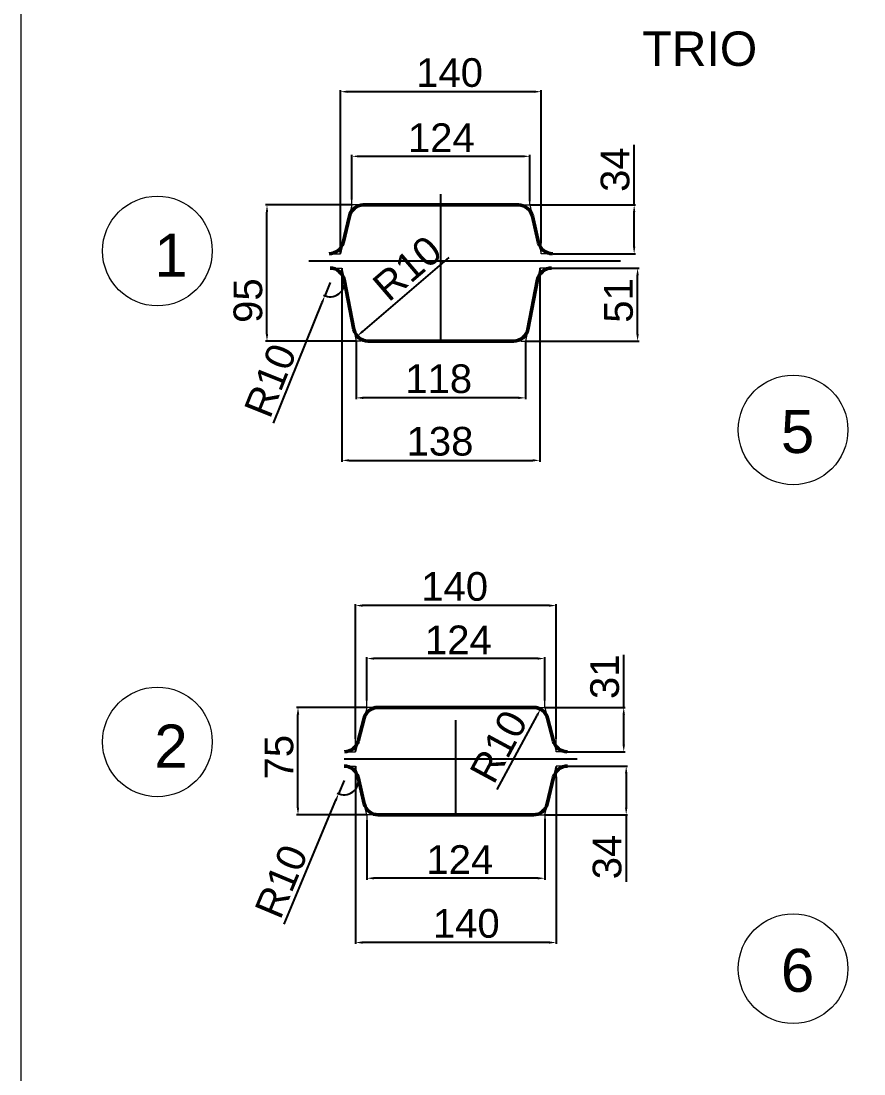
# Model space of a CAD drawing. Header units: millimetres. Extents: x 1526 to 31626, y -4643 to 9189.
# Drawn here: x 28374 to 28962, y 1695 to 2430 of the extents above; entities that cross this region are included whole.
import ezdxf

# ---------------------------------------------------------------- set-up
doc = ezdxf.new("R2010")
doc.units = ezdxf.units.MM
for name, color, linetype, lineweight in [('контурная', 7, 'Continuous', 50), ('тонкая', 7, 'Continuous', 20), ('图层4', 250, 'Continuous', 13)]:
    doc.layers.add(name, color=color, linetype=linetype, lineweight=lineweight)
doc.layers.add('осевая', color=4, linetype='Continuous')
doc.styles.get("Standard").update_dxf_attribs({"font": 'arial.ttf'})
doc.dimstyles.new('ISO-25', dxfattribs={"dimtxt": 2.5, "dimasz": 2.5, "dimexe": 1.25, "dimexo": 0.625, "dimtad": 1, "dimtxsty": 'Standard', "dimcen": 2.5, "dimadec": 0, "dimazin": 0, "dimtfac": 1, "dimtmove": 0, "dimatfit": 3, "dimfxl": 1, "dimarcsym": 0})
doc.dimstyles.new('ISO-25$0', dxfattribs={"dimscale": 2, "dimtxt": 4, "dimasz": 3, "dimexe": 0.5, "dimexo": 0, "dimgap": 1, "dimtad": 1, "dimtxsty": 'Standard', "dimcen": 3, "dimclrd": 150, "dimclre": 150, "dimadec": 0, "dimazin": 0, "dimtfac": 1, "dimtmove": 0, "dimatfit": 3, "dimfxl": 1, "dimlwd": -1, "dimarcsym": 0})
doc.dimstyles.new('ISO-25$4', dxfattribs={"dimscale": 3, "dimtxt": 4, "dimasz": 1, "dimexe": 0, "dimexo": 1, "dimtad": 1, "dimtih": 1, "dimtoh": 1, "dimtxsty": 'Standard', "dimcen": 2, "dimclrd": 5, "dimclre": 5, "dimclrt": 3, "dimadec": 0, "dimazin": 0, "dimtfac": 1, "dimtmove": 0, "dimatfit": 3, "dimfxl": 1, "dimarcsym": 0})

# ---------------------------------------------------------------- blocks, each defined once
blk = doc.blocks.new('*D1201')
at = {"layer": 'Defpoints', "color": 0, "transparency": 16777216}
for p in [(28744.46, 2257.47), (28804.48, 2257.47), (28726.26, 2206.47)]:
    blk.add_point(p, dxfattribs=at)
at = {"layer": '图层4', "color": 0, "lineweight": -2, "transparency": 16777216}
for p, q in [((28744.46, 2257.47), (28805.48, 2257.47)), ((28804.48, 2211.47), (28804.48, 2252.47)), ((28726.26, 2206.47), (28805.48, 2206.47))]:
    blk.add_line(p, q, dxfattribs=at)
at = {"layer": '图层4', "color": 0, "transparency": 16777216}
for points in [[(28803.65, 2252.47), (28805.31, 2252.47), (28804.48, 2257.47)], [(28803.65, 2211.47), (28805.31, 2211.47), (28804.48, 2206.47)]]:
    blk.add_solid(points, dxfattribs=at)
at = {"layer": '图层4', "color": 0, "lineweight": 13, "transparency": 16777216, "insert": (28791.27, 2234.87), "char_height": 20, "attachment_point": 5, "rotation": 90}
blk.add_mtext('51', dxfattribs=at)
blk = doc.blocks.new('*D1061')
at = {"layer": 'Defpoints', "color": 0, "transparency": 16777216}
for p in [(28608.26, 2206.47), (28726.26, 2206.47), (28608.26, 2166.94)]:
    blk.add_point(p, dxfattribs=at)
at = {"layer": '图层4', "color": 0, "lineweight": -2, "transparency": 16777216}
for p, q in [((28608.26, 2206.47), (28608.26, 2165.94)), ((28726.26, 2206.47), (28726.26, 2165.94)), ((28721.26, 2166.94), (28613.26, 2166.94))]:
    blk.add_line(p, q, dxfattribs=at)
at = {"layer": '图层4', "color": 0, "transparency": 16777216}
for points in [[(28613.26, 2167.78), (28613.26, 2166.11), (28608.26, 2166.94)], [(28721.26, 2167.78), (28721.26, 2166.11), (28726.26, 2166.94)]]:
    blk.add_solid(points, dxfattribs=at)
at = {"layer": '图层4', "color": 0, "lineweight": 13, "transparency": 16777216, "insert": (28665.74, 2180.16), "char_height": 20, "attachment_point": 5}
blk.add_mtext('118', dxfattribs=at)
blk = doc.blocks.new('*D1062')
at = {"layer": 'Defpoints', "color": 0, "transparency": 16777216}
for p in [(28605.26, 2335.4), (28605.26, 2305.19), (28729.26, 2304.19)]:
    blk.add_point(p, dxfattribs=at)
at = {"layer": '图层4', "color": 0, "lineweight": -2, "transparency": 16777216}
for p, q in [((28605.26, 2305.19), (28605.26, 2336.4)), ((28724.26, 2335.4), (28610.26, 2335.4)), ((28729.26, 2304.19), (28729.26, 2336.4))]:
    blk.add_line(p, q, dxfattribs=at)
at = {"layer": '图层4', "color": 0, "transparency": 16777216}
for points in [[(28610.26, 2336.24), (28610.26, 2334.57), (28605.26, 2335.4)], [(28724.26, 2336.24), (28724.26, 2334.57), (28729.26, 2335.4)]]:
    blk.add_solid(points, dxfattribs=at)
at = {"layer": '图层4', "color": 0, "lineweight": 13, "transparency": 16777216, "insert": (28667.58, 2348.44), "char_height": 20, "attachment_point": 5}
blk.add_mtext('124', dxfattribs=at)
blk = doc.blocks.new('*D1063')
at = {"layer": 'Defpoints', "color": 0, "transparency": 16777216}
for p in [(28616.46, 2216.47), (28608.87, 2209.96)]:
    blk.add_point(p, dxfattribs=at)
at = {"layer": '图层4', "color": 0, "lineweight": -2, "transparency": 16777216}
blk.add_line((28672.84, 2264.74), (28612.66, 2213.22), dxfattribs=at)
at = {"layer": '图层4', "color": 0, "transparency": 16777216}
blk.add_solid([(28612.12, 2213.85), (28613.21, 2212.58), (28608.87, 2209.96)], dxfattribs=at)
at = {"layer": '图层4', "color": 0, "lineweight": 13, "transparency": 16777216, "insert": (28643.85, 2257.3), "char_height": 20, "attachment_point": 5, "rotation": 40.56872}
blk.add_mtext('R10', dxfattribs=at)
blk = doc.blocks.new('*D1064')
at = {"layer": 'Defpoints', "color": 0, "transparency": 16777216}
for p in [(28590.07, 2247.47), (28586.34, 2238.19)]:
    blk.add_point(p, dxfattribs=at)
at = {"layer": '图层4', "color": 0, "lineweight": -2, "transparency": 16777216}
for p, q in [((28590.07, 2247.47), (28586.34, 2238.19)), ((28550.66, 2149.22), (28584.48, 2233.55))]:
    blk.add_line(p, q, dxfattribs=at)
blk.add_arc((28590.07, 2247.47), 10, 242.41448, 11.30993, dxfattribs=at)
at = {"layer": '图层4', "color": 0, "transparency": 16777216}
blk.add_solid([(28583.71, 2233.86), (28585.26, 2233.24), (28586.34, 2238.19)], dxfattribs=at)
at = {"layer": '图层4', "color": 0, "lineweight": 13, "transparency": 16777216, "insert": (28548.4, 2179.07), "char_height": 20, "attachment_point": 5, "rotation": 68.14406}
blk.add_mtext('R10', dxfattribs=at)
blk = doc.blocks.new('*D1065')
at = {"layer": 'Defpoints', "color": 0, "transparency": 16777216}
for p in [(28729.26, 2301.47), (28802.08, 2301.47), (28745.39, 2267.47)]:
    blk.add_point(p, dxfattribs=at)
at = {"layer": '图层4', "color": 0, "lineweight": -2, "transparency": 16777216}
for p, q in [((28802.08, 2301.47), (28802.08, 2343.41)), ((28729.26, 2301.47), (28803.08, 2301.47)), ((28802.08, 2272.47), (28802.08, 2296.47)), ((28745.39, 2267.47), (28803.08, 2267.47))]:
    blk.add_line(p, q, dxfattribs=at)
at = {"layer": '图层4', "color": 0, "transparency": 16777216}
for points in [[(28801.25, 2296.47), (28802.91, 2296.47), (28802.08, 2301.47)], [(28801.25, 2272.47), (28802.91, 2272.47), (28802.08, 2267.47)]]:
    blk.add_solid(points, dxfattribs=at)
at = {"layer": '图层4', "color": 0, "lineweight": 13, "transparency": 16777216, "insert": (28788.86, 2326.13), "char_height": 20, "attachment_point": 5, "rotation": 90}
blk.add_mtext('34', dxfattribs=at)
blk = doc.blocks.new('*D1066')
at = {"layer": 'Defpoints', "color": 0, "transparency": 16777216}
for p in [(28597.26, 2380.5), (28737.26, 2274.83), (28597.26, 2267.47)]:
    blk.add_point(p, dxfattribs=at)
at = {"layer": '图层4', "color": 0, "lineweight": -2, "transparency": 16777216}
for p, q in [((28597.26, 2267.47), (28597.26, 2381.5)), ((28732.26, 2380.5), (28602.26, 2380.5)), ((28737.26, 2274.83), (28737.26, 2381.5))]:
    blk.add_line(p, q, dxfattribs=at)
at = {"layer": '图层4', "color": 0, "transparency": 16777216}
for points in [[(28602.26, 2381.33), (28602.26, 2379.66), (28597.26, 2380.5)], [(28732.26, 2381.33), (28732.26, 2379.66), (28737.26, 2380.5)]]:
    blk.add_solid(points, dxfattribs=at)
at = {"layer": '图层4', "color": 0, "lineweight": 13, "transparency": 16777216, "insert": (28673.35, 2393.71), "char_height": 20, "attachment_point": 5}
blk.add_mtext('140', dxfattribs=at)
blk = doc.blocks.new('*D1067')
at = {"layer": 'Defpoints', "color": 0, "transparency": 16777216}
for p in [(28546.01, 2301.47), (28605.26, 2301.47), (28608.26, 2206.47)]:
    blk.add_point(p, dxfattribs=at)
at = {"layer": '图层4', "color": 0, "lineweight": -2, "transparency": 16777216}
for p, q in [((28605.26, 2301.47), (28545.01, 2301.47)), ((28546.01, 2211.47), (28546.01, 2296.47)), ((28608.26, 2206.47), (28545.01, 2206.47))]:
    blk.add_line(p, q, dxfattribs=at)
at = {"layer": '图层4', "color": 0, "transparency": 16777216}
for points in [[(28545.18, 2296.47), (28546.84, 2296.47), (28546.01, 2301.47)], [(28545.18, 2211.47), (28546.84, 2211.47), (28546.01, 2206.47)]]:
    blk.add_solid(points, dxfattribs=at)
at = {"layer": '图层4', "color": 0, "lineweight": 13, "transparency": 16777216, "insert": (28532.8, 2234.77), "char_height": 20, "attachment_point": 5, "rotation": 90}
blk.add_mtext('95', dxfattribs=at)
blk = doc.blocks.new('*D1202')
at = {"layer": 'Defpoints', "color": 0, "transparency": 16777216}
for p in [(28598.26, 2257.47), (28736.26, 2257.47), (28736.26, 2123.33)]:
    blk.add_point(p, dxfattribs=at)
at = {"layer": '图层4', "color": 0, "lineweight": -2, "transparency": 16777216}
for p, q in [((28598.26, 2257.47), (28598.26, 2122.33)), ((28736.26, 2257.47), (28736.26, 2122.33)), ((28603.26, 2123.33), (28731.26, 2123.33))]:
    blk.add_line(p, q, dxfattribs=at)
at = {"layer": '图层4', "color": 0, "transparency": 16777216}
for points in [[(28603.26, 2124.17), (28603.26, 2122.5), (28598.26, 2123.33)], [(28731.26, 2124.17), (28731.26, 2122.5), (28736.26, 2123.33)]]:
    blk.add_solid(points, dxfattribs=at)
at = {"layer": '图层4', "color": 0, "lineweight": 13, "transparency": 16777216, "insert": (28666.69, 2136.55), "char_height": 20, "attachment_point": 5}
blk.add_mtext('138', dxfattribs=at)
blk = doc.blocks.new('*D1068')
at = {"layer": 'Defpoints', "color": 0, "transparency": 16777216}
for p in [(28755.85, 1910.08), (28739.72, 1876.08), (28796.54, 1876.08)]:
    blk.add_point(p, dxfattribs=at)
at = {"layer": '图层4', "color": 0, "lineweight": -2, "transparency": 16777216}
for p, q in [((28755.85, 1910.08), (28797.54, 1910.08)), ((28796.54, 1905.08), (28796.54, 1881.08)), ((28739.72, 1876.08), (28797.54, 1876.08)), ((28796.54, 1876.08), (28796.54, 1829.4))]:
    blk.add_line(p, q, dxfattribs=at)
at = {"layer": '图层4', "color": 0, "transparency": 16777216}
for points in [[(28795.7, 1905.08), (28797.37, 1905.08), (28796.54, 1910.08)], [(28795.7, 1881.08), (28797.37, 1881.08), (28796.54, 1876.08)]]:
    blk.add_solid(points, dxfattribs=at)
at = {"layer": '图层4', "color": 0, "lineweight": 13, "transparency": 16777216, "insert": (28783.32, 1846.68), "char_height": 20, "attachment_point": 5, "rotation": 90}
blk.add_mtext('34', dxfattribs=at)
blk = doc.blocks.new('*D1069')
at = {"layer": 'Defpoints', "color": 0, "transparency": 16777216}
for p in [(28739.72, 1951.08), (28755.46, 1920.08), (28794.82, 1920.08)]:
    blk.add_point(p, dxfattribs=at)
at = {"layer": '图层4', "color": 0, "lineweight": -2, "transparency": 16777216}
for p, q in [((28794.82, 1951.08), (28794.82, 1987.8)), ((28739.72, 1951.08), (28795.82, 1951.08)), ((28794.82, 1925.08), (28794.82, 1946.08)), ((28755.46, 1920.08), (28795.82, 1920.08))]:
    blk.add_line(p, q, dxfattribs=at)
at = {"layer": '图层4', "color": 0, "transparency": 16777216}
for points in [[(28793.98, 1946.08), (28795.65, 1946.08), (28794.82, 1951.08)], [(28793.98, 1925.08), (28795.65, 1925.08), (28794.82, 1920.08)]]:
    blk.add_solid(points, dxfattribs=at)
at = {"layer": '图层4', "color": 0, "lineweight": 13, "transparency": 16777216, "insert": (28781.6, 1972.41), "char_height": 20, "attachment_point": 5, "rotation": 90}
blk.add_mtext('31', dxfattribs=at)
blk = doc.blocks.new('*D1070')
at = {"layer": 'Defpoints', "color": 0, "transparency": 16777216}
for p in [(28736.79, 1949.87), (28732.03, 1941.08)]:
    blk.add_point(p, dxfattribs=at)
at = {"layer": '图层4', "color": 0, "lineweight": -2, "transparency": 16777216}
blk.add_line((28706.47, 1893.83), (28734.41, 1945.47), dxfattribs=at)
at = {"layer": '图层4', "color": 0, "transparency": 16777216}
blk.add_solid([(28733.68, 1945.87), (28735.15, 1945.08), (28736.79, 1949.87)], dxfattribs=at)
at = {"layer": '图层4', "color": 0, "lineweight": 13, "transparency": 16777216, "insert": (28707.63, 1923.74), "char_height": 20, "attachment_point": 5, "rotation": 61.58439}
blk.add_mtext('R10', dxfattribs=at)
blk = doc.blocks.new('*D1071')
at = {"layer": 'Defpoints', "color": 0, "transparency": 16777216}
for p in [(28567.63, 1951.08), (28615.72, 1951.08), (28615.72, 1876.08)]:
    blk.add_point(p, dxfattribs=at)
at = {"layer": '图层4', "color": 0, "lineweight": -2, "transparency": 16777216}
for p, q in [((28615.72, 1951.08), (28566.63, 1951.08)), ((28567.63, 1881.08), (28567.63, 1946.08)), ((28615.72, 1876.08), (28566.63, 1876.08))]:
    blk.add_line(p, q, dxfattribs=at)
at = {"layer": '图层4', "color": 0, "transparency": 16777216}
for points in [[(28566.8, 1946.08), (28568.46, 1946.08), (28567.63, 1951.08)], [(28566.8, 1881.08), (28568.46, 1881.08), (28567.63, 1876.08)]]:
    blk.add_solid(points, dxfattribs=at)
at = {"layer": '图层4', "color": 0, "lineweight": 13, "transparency": 16777216, "insert": (28554.46, 1916.32), "char_height": 20, "attachment_point": 5, "rotation": 90}
blk.add_mtext('75', dxfattribs=at)
blk = doc.blocks.new('*D1072')
at = {"layer": 'Defpoints', "color": 0, "transparency": 16777216}
for p in [(28615.72, 1985.1), (28615.72, 1955.85), (28739.72, 1955.85)]:
    blk.add_point(p, dxfattribs=at)
at = {"layer": '图层4', "color": 0, "lineweight": -2, "transparency": 16777216}
for p, q in [((28615.72, 1955.85), (28615.72, 1986.1)), ((28734.72, 1985.1), (28620.72, 1985.1)), ((28739.72, 1955.85), (28739.72, 1986.1))]:
    blk.add_line(p, q, dxfattribs=at)
at = {"layer": '图层4', "color": 0, "transparency": 16777216}
for points in [[(28620.72, 1985.93), (28620.72, 1984.27), (28615.72, 1985.1)], [(28734.72, 1985.93), (28734.72, 1984.27), (28739.72, 1985.1)]]:
    blk.add_solid(points, dxfattribs=at)
at = {"layer": '图层4', "color": 0, "lineweight": 13, "transparency": 16777216, "insert": (28679.5, 1998.14), "char_height": 20, "attachment_point": 5}
blk.add_mtext('124', dxfattribs=at)
blk = doc.blocks.new('*D1203')
at = {"layer": 'Defpoints', "color": 0, "transparency": 16777216}
for p in [(28607.72, 2022.07), (28607.72, 1929.04), (28747.72, 1929.04)]:
    blk.add_point(p, dxfattribs=at)
at = {"layer": '图层4', "color": 0, "lineweight": -2, "transparency": 16777216}
for p, q in [((28607.72, 1929.04), (28607.72, 2023.07)), ((28742.72, 2022.07), (28612.72, 2022.07)), ((28747.72, 1929.04), (28747.72, 2023.07))]:
    blk.add_line(p, q, dxfattribs=at)
at = {"layer": '图层4', "color": 0, "transparency": 16777216}
for points in [[(28612.72, 2022.9), (28612.72, 2021.23), (28607.72, 2022.07)], [(28742.72, 2022.9), (28742.72, 2021.23), (28747.72, 2022.07)]]:
    blk.add_solid(points, dxfattribs=at)
at = {"layer": '图层4', "color": 0, "lineweight": 13, "transparency": 16777216, "insert": (28676.92, 2035.28), "char_height": 20, "attachment_point": 5}
blk.add_mtext('140', dxfattribs=at)
blk = doc.blocks.new('*D1073')
at = {"layer": 'Defpoints', "color": 0, "transparency": 16777216}
for p in [(28739.72, 1873.36), (28615.72, 1872.36), (28615.72, 1831.87)]:
    blk.add_point(p, dxfattribs=at)
at = {"layer": '图层4', "color": 0, "lineweight": -2, "transparency": 16777216}
for p, q in [((28739.72, 1873.36), (28739.72, 1830.87)), ((28615.72, 1872.36), (28615.72, 1830.87)), ((28734.72, 1831.87), (28620.72, 1831.87))]:
    blk.add_line(p, q, dxfattribs=at)
at = {"layer": '图层4', "color": 0, "transparency": 16777216}
for points in [[(28620.72, 1832.7), (28620.72, 1831.03), (28615.72, 1831.87)], [(28734.72, 1832.7), (28734.72, 1831.03), (28739.72, 1831.87)]]:
    blk.add_solid(points, dxfattribs=at)
at = {"layer": '图层4', "color": 0, "lineweight": 13, "transparency": 16777216, "insert": (28680.53, 1844.91), "char_height": 20, "attachment_point": 5}
blk.add_mtext('124', dxfattribs=at)
blk = doc.blocks.new('*D1074')
at = {"layer": 'Defpoints', "color": 0, "transparency": 16777216}
for p in [(28607.72, 1910.08), (28747.72, 1902.71), (28607.72, 1787.03)]:
    blk.add_point(p, dxfattribs=at)
at = {"layer": '图层4', "color": 0, "lineweight": -2, "transparency": 16777216}
for p, q in [((28607.72, 1910.08), (28607.72, 1786.03)), ((28747.72, 1902.71), (28747.72, 1786.03)), ((28742.72, 1787.03), (28612.72, 1787.03))]:
    blk.add_line(p, q, dxfattribs=at)
at = {"layer": '图层4', "color": 0, "transparency": 16777216}
for points in [[(28612.72, 1787.86), (28612.72, 1786.19), (28607.72, 1787.03)], [(28742.72, 1787.86), (28742.72, 1786.19), (28747.72, 1787.03)]]:
    blk.add_solid(points, dxfattribs=at)
at = {"layer": '图层4', "color": 0, "lineweight": 13, "transparency": 16777216, "insert": (28685, 1800.24), "char_height": 20, "attachment_point": 5}
blk.add_mtext('140', dxfattribs=at)
blk = doc.blocks.new('*D1204')
at = {"layer": 'Defpoints', "color": 0, "transparency": 16777216}
for p in [(28599.8, 1900.08), (28595.94, 1890.85)]:
    blk.add_point(p, dxfattribs=at)
at = {"layer": '图层4', "color": 0, "lineweight": -2, "transparency": 16777216}
for p, q in [((28599.8, 1900.08), (28595.94, 1890.85)), ((28557.88, 1799.81), (28594.01, 1886.24))]:
    blk.add_line(p, q, dxfattribs=at)
blk.add_arc((28599.8, 1900.08), 10, 241.58168, 13.24052, dxfattribs=at)
at = {"layer": '图层4', "color": 0, "transparency": 16777216}
blk.add_solid([(28593.24, 1886.56), (28594.78, 1885.92), (28595.94, 1890.85)], dxfattribs=at)
at = {"layer": '图层4', "color": 0, "lineweight": 13, "transparency": 16777216, "insert": (28556.05, 1829.69), "char_height": 20, "attachment_point": 5, "rotation": 67.31126}
blk.add_mtext('R10', dxfattribs=at)

msp = doc.modelspace()

# ---------------------------------------------------------------- linework, layer by layer
at = {"lineweight": 13}
msp.add_lwpolyline([(28374.49255, 2864.98897), (31626.47761, 2864.98897), (31626.47761, 763.88539), (28374.49255, 763.88539)], close=True, dxfattribs=at)
for centre in [(28469.56596, 2269.40255), (28912.94419, 2144.59423), (28469.56596, 1926.95224), (28912.94419, 1768.79851)]:
    msp.add_circle(centre, 38.24936, dxfattribs=at)
at = {"layer": 'контурная'}
for p, q in [((28667.2641, 2301.4673), (28613.12951, 2301.4673)), ((28667.2641, 2301.4673), (28721.34395, 2301.4673)), ((28603.45007, 2293.75769), (28599.07812, 2275.1769)), ((28731.07812, 2293.75769), (28735.45007, 2275.1769)), ((28599.8476, 2249.39144), (28606.68059, 2214.54315)), ((28734.68059, 2249.39144), (28727.8476, 2214.54315)), ((28667.2641, 2206.4673), (28616.46213, 2206.4673)), ((28667.2641, 2206.4673), (28718.03446, 2206.4673)), ((28677.71563, 1951.07738), (28623.4626, 1951.07738)), ((28677.71563, 1951.07738), (28732.03285, 1951.07738)), ((28613.77983, 1943.57616), (28609.65143, 1927.5786)), ((28741.65143, 1943.57616), (28745.77983, 1927.5786)), ((28613.9016, 1883.78699), (28609.52965, 1902.36777)), ((28741.52965, 1883.78699), (28745.9016, 1902.36777)), ((28677.71563, 1876.07738), (28623.58104, 1876.07738)), ((28677.71563, 1876.07738), (28731.79548, 1876.07738))]:
    msp.add_line(p, q, dxfattribs=at)
for centre, start, end in [((28613.18424, 2291.4673), 90, 166.75948008), ((28721.34395, 2291.4673), 13.24051992, 90), ((28589.34395, 2277.4673), 270, 346.75948008), ((28745.18424, 2277.4673), 193.24051992, 270), ((28590.03446, 2247.4673), 11.09372301, 90), ((28744.49373, 2247.4673), 90, 168.90627699), ((28616.49373, 2216.4673), 191.09372301, 270), ((28718.03446, 2216.4673), 270, 348.90627699), ((28623.4626, 1941.07738), 90, 165.5297059), ((28731.96865, 1941.07738), 14.4702941, 90), ((28599.96865, 1930.07738), 270, 345.5297059), ((28755.4626, 1930.07738), 194.4702941, 270), ((28599.79548, 1900.07738), 13.24051992, 90), ((28755.63578, 1900.07738), 90, 166.75948008), ((28623.63578, 1886.07738), 193.24051992, 270), ((28731.79548, 1886.07738), 270, 346.75948008)]:
    msp.add_arc(centre, 10, start, end, dxfattribs=at)
at = {"layer": 'осевая'}
for p, q in [((28667.2641, 2206.4673), (28667.2641, 2308.97648)), ((28575.2338, 2262.4673), (28792.502, 2262.4673)), ((28677.71563, 1876.07738), (28677.71563, 1942.11806)), ((28599.79548, 1915.07738), (28762.27135, 1915.07738))]:
    msp.add_line(p, q, dxfattribs=at)
at = {"layer": 'тонкая'}
for p, q in [((28605.2641, 2301.4673), (28604.08549, 2296.45823)), ((28605.2641, 2301.4673), (28605.2641, 2305.18711)), ((28613.36538, 2301.4673), (28605.2641, 2301.4673)), ((28721.16281, 2301.4673), (28729.2641, 2301.4673)), ((28729.2641, 2301.4673), (28729.2641, 2305.18711)), ((28729.2641, 2301.4673), (28730.4427, 2296.45823)), ((28597.2641, 2267.4673), (28597.2641, 2276.43335)), ((28598.47819, 2272.62719), (28597.2641, 2267.4673)), ((28736.05, 2272.62719), (28737.2641, 2267.4673)), ((28737.2641, 2267.4673), (28737.2641, 2276.43335)), ((28592.55799, 2267.4673), (28597.2641, 2267.4673)), ((28741.9702, 2267.4673), (28737.2641, 2267.4673)), ((28593.55799, 2257.4673), (28598.2641, 2257.4673)), ((28598.2641, 2257.4673), (28598.2641, 2248.50124)), ((28598.2641, 2257.4673), (28599.3526, 2251.91593)), ((28736.2641, 2257.4673), (28735.17559, 2251.91593)), ((28740.9702, 2257.4673), (28736.2641, 2257.4673)), ((28736.2641, 2257.4673), (28736.2641, 2248.50124)), ((28607.1017, 2212.39553), (28608.2641, 2206.4673)), ((28727.42649, 2212.39553), (28726.2641, 2206.4673)), ((28608.2641, 2206.4673), (28608.2641, 2204.94107)), ((28611.55045, 2206.4673), (28608.2641, 2206.4673)), ((28722.97774, 2206.4673), (28726.2641, 2206.4673)), ((28726.2641, 2206.4673), (28726.2641, 2204.94107)), ((28615.71563, 1951.07738), (28615.71563, 1955.85147)), ((28739.71563, 1951.07738), (28739.71563, 1955.85147)), ((28615.71563, 1951.07738), (28614.40864, 1946.01279)), ((28623.39841, 1951.07738), (28615.71563, 1951.07738)), ((28732.03285, 1951.07738), (28739.71563, 1951.07738)), ((28739.71563, 1951.07738), (28741.02262, 1946.01279)), ((28607.71563, 1920.07738), (28607.71563, 1929.04343)), ((28747.71563, 1920.07738), (28747.71563, 1929.04343)), ((28603.00952, 1920.07738), (28607.71563, 1920.07738)), ((28608.7429, 1924.05804), (28607.71563, 1920.07738)), ((28746.68836, 1924.05804), (28747.71563, 1920.07738)), ((28752.42174, 1920.07738), (28747.71563, 1920.07738)), ((28603.00952, 1910.07738), (28607.71563, 1910.07738)), ((28607.71563, 1910.07738), (28607.71563, 1901.11132)), ((28608.92972, 1904.91748), (28607.71563, 1910.07738)), ((28746.50154, 1904.91748), (28747.71563, 1910.07738)), ((28752.42174, 1910.07738), (28747.71563, 1910.07738)), ((28747.71563, 1910.07738), (28747.71563, 1901.11132)), ((28615.71563, 1876.07738), (28614.53702, 1881.08645)), ((28739.71563, 1876.07738), (28740.89423, 1881.08645)), ((28615.71563, 1876.07738), (28615.71563, 1872.35757)), ((28623.81692, 1876.07738), (28615.71563, 1876.07738)), ((28731.61434, 1876.07738), (28739.71563, 1876.07738)), ((28739.71563, 1876.07738), (28739.71563, 1872.35757))]:
    msp.add_line(p, q, dxfattribs=at)

# ---------------------------------------------------------------- texts
at = {"lineweight": 13}
for s, height, p in [('TRIO', 24, (28807.83747, 2398.50031)), ('1', 30, (28467.44605, 2251.54351)), ('5', 30, (28904.40917, 2128.45411)), ('2', 30, (28467.44605, 1909.0932)), ('6', 30, (28904.40917, 1752.65839))]:
    msp.add_text(s, height=height, dxfattribs=at).set_placement(p)

# ---------------------------------------------------------------- dimensions: what is measured, and where the dimension line sits
at = {"layer": '图层4', "color": 0, "lineweight": 13}
for base, p1, p2, picture, middle in [((28597.2641, 2380.49511), (28737.2641, 2274.83319), (28597.2641, 2267.4673), '*D1066', (28673.34595, 2380.49511)), ((28605.2641, 2335.40287), (28729.2641, 2304.18711), (28605.2641, 2305.18711), '*D1062', (28667.58405, 2335.40287)), ((28736.2641, 2123.33347), (28598.2641, 2257.4673), (28736.2641, 2257.4673), '*D1202', (28666.69294, 2123.33347)), ((28608.2641, 2166.94368), (28726.2641, 2206.4673), (28608.2641, 2206.4673), '*D1061', (28665.744, 2166.94368)), ((28607.71563, 2022.06809), (28747.71563, 1929.04343), (28607.71563, 1929.04343), '*D1203', (28676.92126, 2022.06809)), ((28615.71563, 1985.0994), (28739.71563, 1955.85147), (28615.71563, 1955.85147), '*D1072', (28679.50292, 1985.0994)), ((28607.71563, 1787.02581), (28747.71563, 1902.71149), (28607.71563, 1910.07738), '*D1074', (28685.00369, 1787.02581)), ((28615.71563, 1831.86826), (28739.71563, 1873.35757), (28615.71563, 1872.35757), '*D1073', (28680.53107, 1831.86826))]:
    dim = msp.add_linear_dim(base=base, p1=p1, p2=p2, dimstyle='ISO-25$0', override={"dimscale": 1, "dimtxt": 20, "dimasz": 5, "dimexe": 1, "dimgap": 3, "dimcen": 2.5, "dimclrd": 0, "dimclre": 0, "dimlwd": 65534}, dxfattribs=at)
    dim.commit()
    dim.dimension.update_dxf_attribs({"geometry": picture, "text_midpoint": middle, "dimtype": 160})
for base, p1, p2, angle, dimstyle, override, picture, middle in [((28802.07995, 2301.4673), (28745.39395, 2267.4673), (28729.2641, 2301.4673), 90, 'ISO-25$0', {"dimscale": 1, "dimtxt": 20, "dimasz": 5, "dimexe": 1, "dimgap": 3, "dimcen": 2.5, "dimclrd": 0, "dimclre": 0, "dimlwd": 65534}, '*D1065', (28802.07995, 2326.13396)), ((28546.00942, 2301.4673), (28608.2641, 2206.4673), (28605.2641, 2301.4673), 90, 'ISO-25$0', {"dimscale": 1, "dimtxt": 20, "dimasz": 5, "dimexe": 1, "dimgap": 3, "dimcen": 2.5, "dimclrd": 0, "dimclre": 0, "dimlwd": 65534}, '*D1067', (28546.00942, 2234.7674)), ((28804.48109, 2257.4673), (28726.2641, 2206.4673), (28744.46213, 2257.4673), 90, 'ISO-25', {"dimtxt": 20, "dimasz": 5, "dimexe": 1, "dimexo": 0, "dimgap": 3}, '*D1201', (28804.48109, 2234.87298)), ((28794.81662, 1920.07738), (28739.71563, 1951.07738), (28755.4626, 1920.07738), 90, 'ISO-25$0', {"dimscale": 1, "dimtxt": 20, "dimasz": 5, "dimexe": 1, "dimgap": 3, "dimcen": 2.5, "dimclrd": 0, "dimclre": 0, "dimlwd": 65534}, '*D1069', (28794.81662, 1972.41071)), ((28567.63141, 1951.07738), (28615.71563, 1876.07738), (28615.71563, 1951.07738), 90, 'ISO-25$0', {"dimscale": 1, "dimtxt": 20, "dimasz": 5, "dimexe": 1, "dimgap": 3, "dimcen": 2.5, "dimclrd": 0, "dimclre": 0, "dimlwd": 65534}, '*D1071', (28567.63141, 1916.32046)), ((28796.53773, 1876.07738), (28755.84548, 1910.07738), (28739.71563, 1876.07738), 270, 'ISO-25$0', {"dimscale": 1, "dimtxt": 20, "dimasz": 5, "dimexe": 1, "dimgap": 3, "dimcen": 2.5, "dimclrd": 0, "dimclre": 0, "dimlwd": 65534}, '*D1068', (28796.53773, 1846.68179))]:
    dim = msp.add_linear_dim(base=base, p1=p1, p2=p2, angle=angle, dimstyle=dimstyle, override=override, dxfattribs=at)
    dim.commit()
    dim.dimension.update_dxf_attribs({"geometry": picture, "text_midpoint": middle, "dimtype": 160})
for center, mpoint, picture, middle in [((28616.46213, 2216.4673), (28608.86587, 2209.9637), '*D1063', (28652.43869, 2247.26888)), ((28590.06606, 2247.4673), (28586.34331, 2238.18607), '*D1064', (28560.65861, 2174.15113)), ((28732.03285, 1941.07738), (28736.79148, 1949.87257), '*D1070', (28719.25074, 1917.45276)), ((28599.79548, 1900.07738), (28595.93823, 1890.85124), '*D1204', (28568.23717, 1824.59315))]:
    dim = msp.add_radius_dim(center=center, mpoint=mpoint, dimstyle='ISO-25$4', override={"dimscale": 1, "dimtxt": 20, "dimasz": 5, "dimexe": 1, "dimexo": 0, "dimgap": 3, "dimtih": 0, "dimtoh": 0, "dimcen": 2.5, "dimclrd": 0, "dimclre": 0, "dimclrt": 0}, dxfattribs=at)
    dim.commit()
    dim.dimension.update_dxf_attribs({"geometry": picture, "text_midpoint": middle, "dimtype": 164})

doc.saveas('drawing.dxf')
